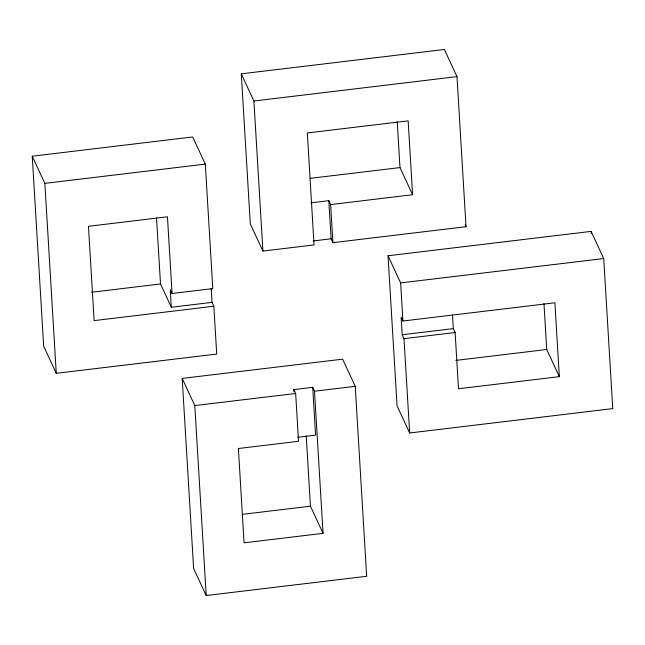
<?xml version="1.0" encoding="UTF-8"?>
<svg xmlns="http://www.w3.org/2000/svg" width="645" height="645" viewBox="0 0 645 645"><rect width="100%" height="100%" fill="white"/><g stroke="black" fill="none" stroke-linecap="round" stroke-linejoin="round"><path stroke-width="0.97" d="M328.813 200.692L330.619 204.578L412.59 194.742L408.156 120.857L307.318 132.959L314.05 244.931L262.918 251.066L250.308 223.904L241.294 73.836L444.389 49.471L456.991 76.634L466.012 226.701L332.901 242.665L331.103 238.787L328.813 200.692L310.946 202.836M241.294 73.836L253.904 100.999L456.991 76.634M32.25 156.203L192.694 136.95L205.303 164.112L212.786 288.605L172.054 293.499L170.256 289.613L171.312 307.254L212.044 302.368L213.842 306.246L216.72 354.065L56.268 373.318L43.666 346.155L32.25 156.203L44.86 183.365L56.268 373.318M44.86 183.365L205.303 164.112M310.132 178.359L399.989 167.579L412.59 194.742M313.236 240.932L331.103 238.787M388.032 255.751L591.126 231.386L603.736 258.548L612.75 408.616L409.664 432.98L397.054 405.818L388.032 255.751L400.642 282.913L402.932 321.008L554.894 302.779L559.336 376.656L458.498 388.758L455.12 332.514L453.314 328.628L452.492 314.913M91.517 292.25L160.508 283.969L171.312 307.254M400.642 282.913L603.736 258.548M213.842 306.246L94.13 320.613L88.462 226.298L167.45 216.817L172.054 293.499M402.932 321.008L401.134 317.13L402.19 334.763L453.314 328.628M402.19 334.763L403.996 338.649L455.12 332.514M182.188 378.413L342.632 359.168L355.242 386.331L366.658 576.283L206.207 595.529L193.605 568.366L182.188 378.413L194.798 405.576L206.207 595.529M455.87 360.394L546.726 349.493L559.336 376.656M293.854 389.596L312.712 387.331L314.51 391.217L323.056 533.351L244.068 542.824L238.4 448.509L298.53 441.293L295.66 393.474L293.854 389.596L293.975 391.588M194.798 405.576L295.66 393.474M314.51 391.217L355.242 386.331M297.724 437.294L315.582 435.157L312.712 387.331M242.456 514.339L310.447 506.188L323.056 533.351M465.166 224.887L466.012 226.701M591.126 231.386L591.247 233.385M543.969 303.569L546.726 349.493M397.223 121.647L399.989 167.579M403.996 338.649L409.664 432.98M330.619 204.578L332.901 242.665M306.222 435.956L310.447 506.188M253.904 100.999L262.918 251.066M211.221 288.646L212.044 302.368M156.525 217.752L160.508 283.969"/></g></svg>
